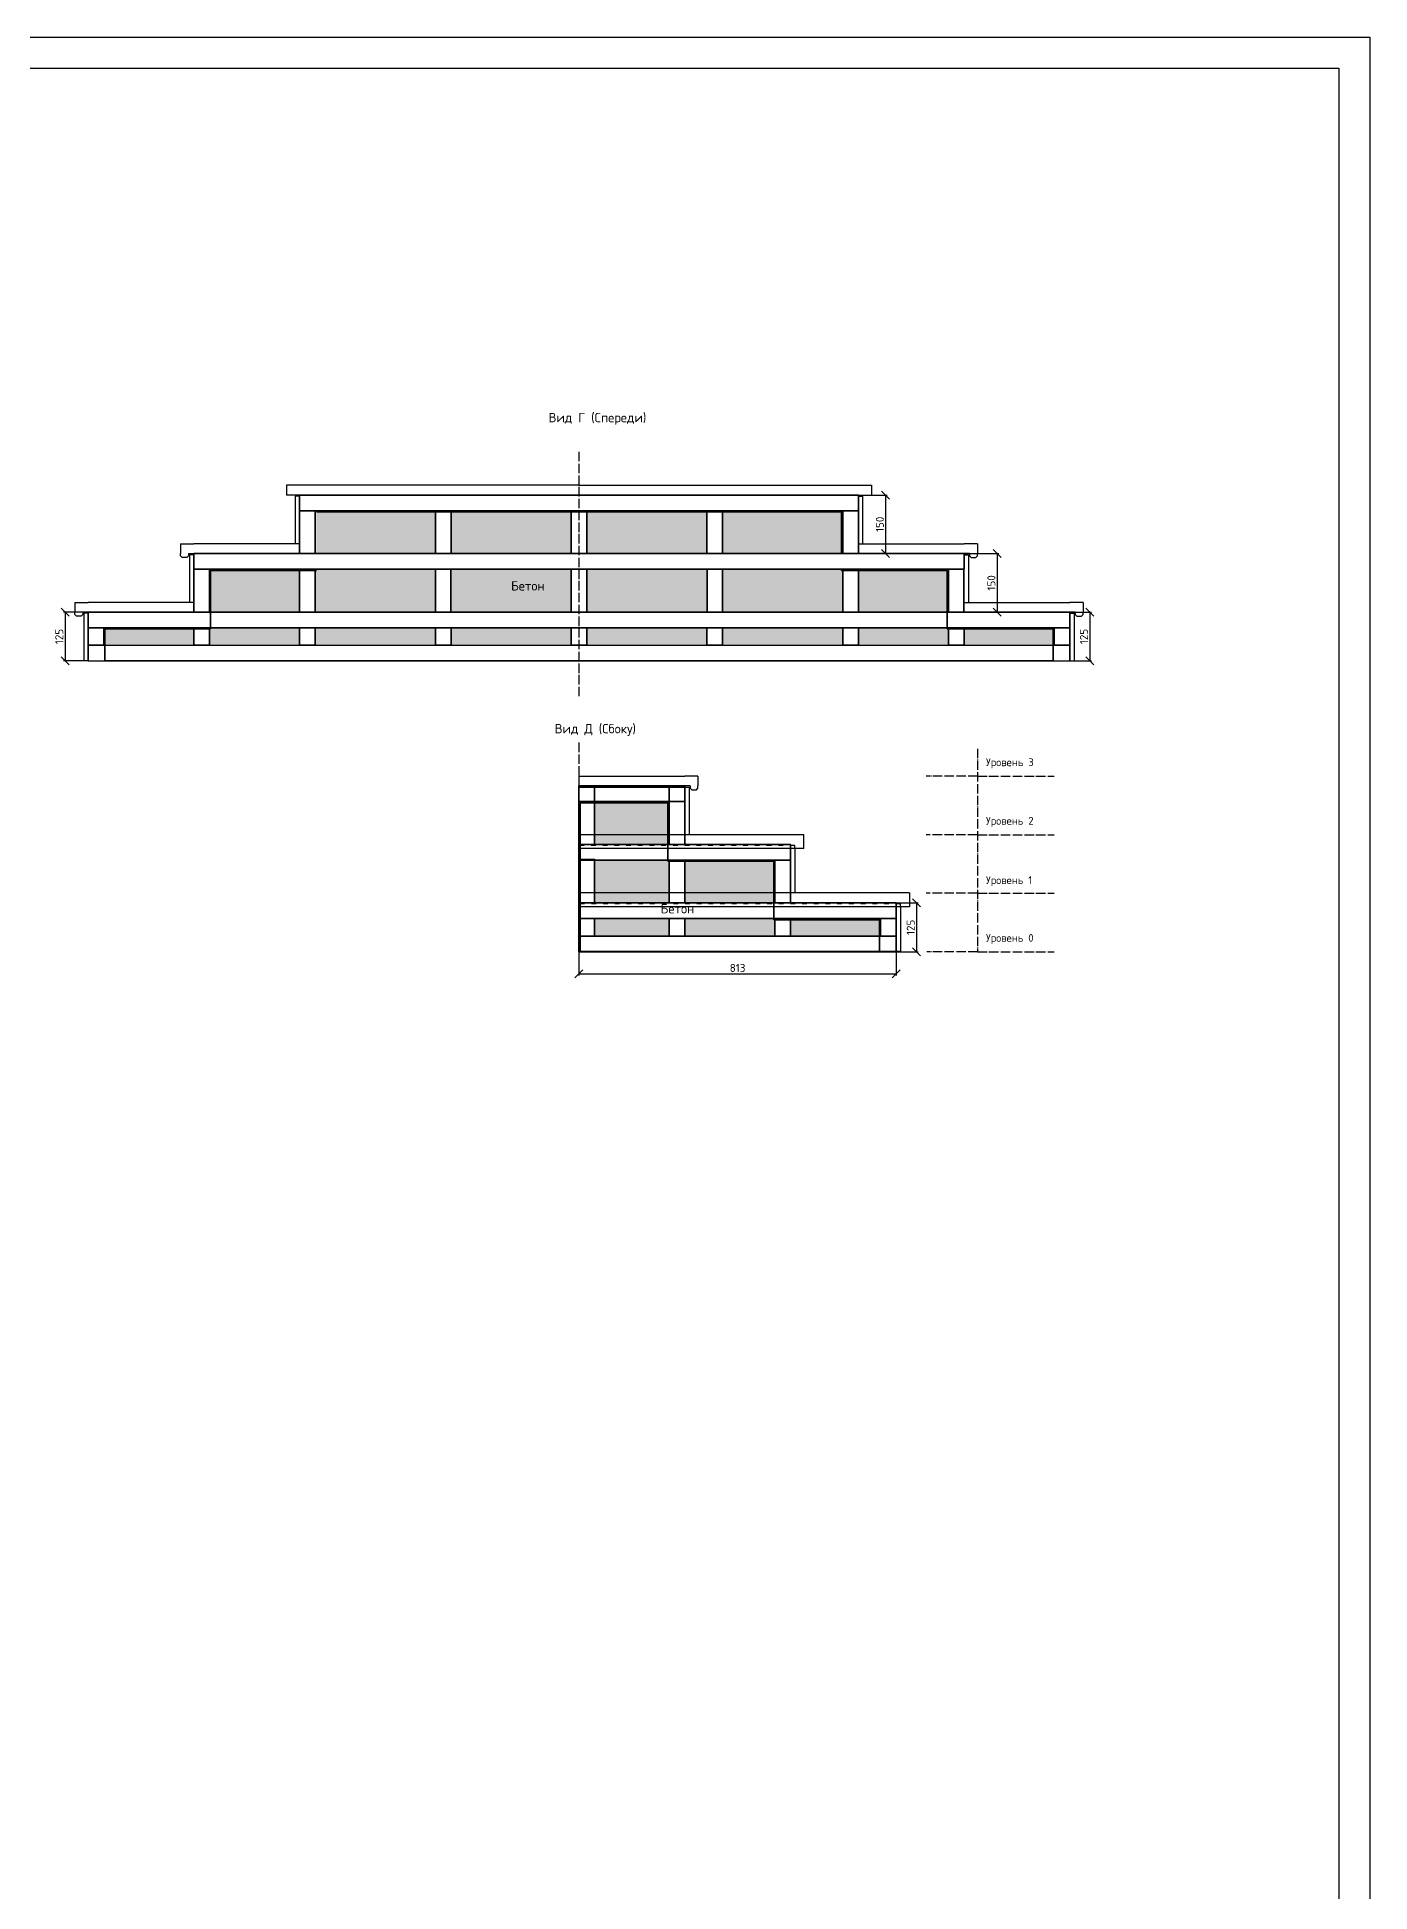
# Model space of a CAD drawing. Header units: millimetres. Extents: x 63961 to 279437, y 165795 to 374915.
# Drawn here: x 166101 to 169517, y 183861 to 188613 of the extents above; entities that cross this region are included whole.
import ezdxf

# ---------------------------------------------------------------- set-up
doc = ezdxf.new("R2010")
doc.units = ezdxf.units.MM
doc.linetypes.add('ACAD_ISO03W100', pattern=[30, 12, -18])
doc.linetypes.add('ACAD_ISO04W100', pattern=[30, 24, -3, 0, -3])
for name, color, linetype, lineweight in [('Бетон', 7, 'Continuous', 35), ('Профиль 40x40', 220, 'Continuous', 35), ('Размеры', 150, 'Continuous', 0), ('Стойки 40x40', 7, 'Continuous', 35), ('Ступень СМ305', 52, 'Continuous', 30)]:
    doc.layers.add(name, color=color, linetype=linetype, lineweight=lineweight)
for name, color, linetype in [('Доска МПК 11х145х3000', 32, 'Continuous'), ('Доска невидимый', 32, 'ACAD_ISO03W100'), ('Оси', 120, 'ACAD_ISO04W100'), ('Рамка', 7, 'Continuous')]:
    doc.layers.add(name, color=color, linetype=linetype)
doc.styles.get("Standard").update_dxf_attribs({"font": 'isocpeur.ttf'})
doc.dimstyles.new('Копия Аннотативный', dxfattribs={"dimscale": 0, "dimtxt": 20.5, "dimasz": 20.5, "dimexe": 4.25, "dimexo": 0.625, "dimgap": 4.625, "dimtad": 1, "dimtxsty": 'Standard', "dimblk": 'OBLIQUE', "dimcen": 20.5, "dimclrd": 256, "dimclrt": 256, "dimadec": 0, "dimazin": 0, "dimtfac": 1, "dimtmove": 0, "dimatfit": 3, "dimfxl": 1, "dimtfillclr": 4, "dimarcsym": 0})

# ---------------------------------------------------------------- blocks, each defined once
blk = doc.blocks.new('_Oblique')
at = {"color": 0, "linetype": 'ByBlock', "lineweight": -2}
blk.add_line((-0.5, -0.5), (0.5, 0.5), dxfattribs=at)
blk = doc.blocks.new('*D1555')
at = {"layer": 'Defpoints', "color": 0, "transparency": 16777216}
for p in [(166231.7, 187140.3), (166172.6, 187015.5), (166231.7, 187015.5)]:
    blk.add_point(p, dxfattribs=at)
at = {"layer": 'Размеры', "color": 0, "lineweight": -2, "transparency": 16777216}
for p, q in [((166231.1, 187140.3), (166168.3, 187140.3)), ((166231.1, 187015.5), (166168.3, 187015.5))]:
    blk.add_line(p, q, dxfattribs=at)
at = {"layer": 'Размеры', "lineweight": -2, "transparency": 16777216}
blk.add_line((166172.6, 187140.3), (166172.6, 187015.5), dxfattribs=at)
at = {"layer": 'Размеры', "lineweight": -2, "transparency": 16777216, "xscale": 20.5, "yscale": 20.5, "zscale": 20.5}
for p, rotation in [((166172.6, 187140.3), 90), ((166172.6, 187015.5), 270)]:
    blk.add_blockref('_Oblique', p, dxfattribs=dict(at, rotation=rotation))
at = {"layer": 'Размеры', "transparency": 16777216, "insert": (166157.7, 187077.9), "char_height": 20.5, "attachment_point": 5, "rotation": 90}
blk.add_mtext('125', dxfattribs=at)
blk = doc.blocks.new('*D1556')
at = {"layer": 'Defpoints', "color": 0, "transparency": 16777216}
for p in [(168747.7, 187140.3), (168747.7, 187015.5), (168798.8, 187015.5)]:
    blk.add_point(p, dxfattribs=at)
at = {"layer": 'Размеры', "color": 0, "lineweight": -2, "transparency": 16777216}
for p, q in [((168748.4, 187140.3), (168803, 187140.3)), ((168748.4, 187015.5), (168803, 187015.5))]:
    blk.add_line(p, q, dxfattribs=at)
at = {"layer": 'Размеры', "lineweight": -2, "transparency": 16777216}
blk.add_line((168798.8, 187140.3), (168798.8, 187015.5), dxfattribs=at)
at = {"layer": 'Размеры', "lineweight": -2, "transparency": 16777216, "xscale": 20.5, "yscale": 20.5, "zscale": 20.5}
for p, rotation in [((168798.8, 187140.3), 90), ((168798.8, 187015.5), 270)]:
    blk.add_blockref('_Oblique', p, dxfattribs=dict(at, rotation=rotation))
at = {"layer": 'Размеры', "transparency": 16777216, "insert": (168783.9, 187077.9), "char_height": 20.5, "attachment_point": 5, "rotation": 90}
blk.add_mtext('125', dxfattribs=at)
blk = doc.blocks.new('*D1558')
at = {"layer": 'Defpoints', "color": 0, "transparency": 16777216}
for p in [(168205.7, 187440.3), (168205.7, 187290.3), (168275.7, 187290.3)]:
    blk.add_point(p, dxfattribs=at)
at = {"layer": 'Размеры', "color": 0, "lineweight": -2, "transparency": 16777216}
for p, q in [((168206.4, 187440.3), (168279.9, 187440.3)), ((168206.4, 187290.3), (168279.9, 187290.3))]:
    blk.add_line(p, q, dxfattribs=at)
at = {"layer": 'Размеры', "lineweight": -2, "transparency": 16777216}
blk.add_line((168275.7, 187440.3), (168275.7, 187290.3), dxfattribs=at)
at = {"layer": 'Размеры', "lineweight": -2, "transparency": 16777216, "xscale": 20.5, "yscale": 20.5, "zscale": 20.5}
for p, rotation in [((168275.7, 187440.3), 90), ((168275.7, 187290.3), 270)]:
    blk.add_blockref('_Oblique', p, dxfattribs=dict(at, rotation=rotation))
at = {"layer": 'Размеры', "transparency": 16777216, "insert": (168260.8, 187365.3), "char_height": 20.5, "attachment_point": 5, "rotation": 90}
blk.add_mtext('150', dxfattribs=at)
blk = doc.blocks.new('*D1559')
at = {"layer": 'Defpoints', "color": 0, "transparency": 16777216}
for p in [(168476.7, 187290.3), (168476.5, 187140.2), (168561.5, 187140.2)]:
    blk.add_point(p, dxfattribs=at)
at = {"layer": 'Размеры', "color": 0, "lineweight": -2, "transparency": 16777216}
for p, q in [((168477.4, 187290.3), (168565.8, 187290.3)), ((168477.1, 187140.2), (168565.8, 187140.2))]:
    blk.add_line(p, q, dxfattribs=at)
at = {"layer": 'Размеры', "lineweight": -2, "transparency": 16777216}
blk.add_line((168561.5, 187290.3), (168561.5, 187140.2), dxfattribs=at)
at = {"layer": 'Размеры', "lineweight": -2, "transparency": 16777216, "xscale": 20.5, "yscale": 20.5, "zscale": 20.5}
for p, rotation in [((168561.5, 187290.3), 90), ((168561.5, 187140.2), 270)]:
    blk.add_blockref('_Oblique', p, dxfattribs=dict(at, rotation=rotation))
at = {"layer": 'Размеры', "transparency": 16777216, "insert": (168546.7, 187215.2), "char_height": 20.5, "attachment_point": 5, "rotation": 90}
blk.add_mtext('150', dxfattribs=at)
blk = doc.blocks.new('*D1585')
at = {"layer": 'Defpoints', "color": 0, "transparency": 16777216}
for p in [(168302.7, 186395.1), (168302.7, 186270.1), (168354.9, 186270.1)]:
    blk.add_point(p, dxfattribs=at)
at = {"layer": 'Размеры', "color": 0, "lineweight": -2, "transparency": 16777216}
for p, q in [((168303.4, 186395.1), (168359.2, 186395.1)), ((168303.4, 186270.1), (168359.2, 186270.1))]:
    blk.add_line(p, q, dxfattribs=at)
at = {"layer": 'Размеры', "lineweight": -2, "transparency": 16777216}
blk.add_line((168354.9, 186395.1), (168354.9, 186270.1), dxfattribs=at)
at = {"layer": 'Размеры', "lineweight": -2, "transparency": 16777216, "xscale": 20.5, "yscale": 20.5, "zscale": 20.5}
for p, rotation in [((168354.9, 186395.1), 90), ((168354.9, 186270.1), 270)]:
    blk.add_blockref('_Oblique', p, dxfattribs=dict(at, rotation=rotation))
at = {"layer": 'Размеры', "transparency": 16777216, "insert": (168340, 186332.6), "char_height": 20.5, "attachment_point": 5, "rotation": 90}
blk.add_mtext('125', dxfattribs=at)
blk = doc.blocks.new('*D1586')
at = {"layer": 'Defpoints', "color": 0, "transparency": 16777216}
for p in [(167489.7, 186271.2), (168302.7, 186271.2), (168302.7, 186213.7)]:
    blk.add_point(p, dxfattribs=at)
at = {"layer": 'Размеры', "color": 0, "lineweight": -2, "transparency": 16777216}
for p, q in [((167489.7, 186270.6), (167489.7, 186209.5)), ((168302.7, 186270.6), (168302.7, 186209.5))]:
    blk.add_line(p, q, dxfattribs=at)
at = {"layer": 'Размеры', "lineweight": -2, "transparency": 16777216}
blk.add_line((167489.7, 186213.7), (168302.7, 186213.7), dxfattribs=at)
at = {"layer": 'Размеры', "lineweight": -2, "transparency": 16777216, "xscale": 20.5, "yscale": 20.5, "zscale": 20.5, "rotation": 180}
blk.add_blockref('_Oblique', (167489.7, 186213.7), dxfattribs=at)
at = {"layer": 'Размеры', "lineweight": -2, "transparency": 16777216, "xscale": 20.5, "yscale": 20.5, "zscale": 20.5}
blk.add_blockref('_Oblique', (168302.7, 186213.7), dxfattribs=at)
at = {"layer": 'Размеры', "transparency": 16777216, "insert": (167896.2, 186228.6), "char_height": 20.5, "attachment_point": 5}
blk.add_mtext('813', dxfattribs=at)

msp = doc.modelspace()

# ---------------------------------------------------------------- hatches: boundary and pattern name
at = {"layer": 'Бетон', "true_color": 0xc7c8ca, "transparency": 33554559}
h = msp.add_hatch(color=9, dxfattribs=at)
h.dxf.hatch_style = 1
h.paths.add_polyline_path([(167121.734, 187397.17), (166816.734, 187397.17), (166816.734, 187290.261), (167121.734, 187290.209)])
h.paths.add_polyline_path([(167469.734, 187397.17), (167161.734, 187397.17), (167161.734, 187290.202), (167469.734, 187290.148)])
h.paths.add_polyline_path([(167817.734, 187397.17), (167509.734, 187397.17), (167509.734, 187290.148), (167817.734, 187290.202)])
h.paths.add_polyline_path([(168162.734, 187397.17), (167857.734, 187397.17), (167857.734, 187290.209), (168162.734, 187290.261)])
h.paths.add_polyline_path([(168165.85, 187247.317), (168162.734, 187247.317), (168162.734, 187250.262), (167857.734, 187250.209), (167857.734, 187139.901), (168165.85, 187140.045)])
h.paths.add_polyline_path([(168433.734, 187247.316), (168205.734, 187247.316), (168205.734, 187140.063), (168433.734, 187140.169)])
h.paths.add_polyline_path([(168704.734, 187097.315), (168476.645, 187097.315), (168476.645, 187055.424), (168704.734, 187055.53)])
h.paths.add_polyline_path([(168436.645, 187097.315), (168433.734, 187097.315), (168433.734, 187100.169), (168205.734, 187100.063), (168205.734, 187055.297), (168436.645, 187055.405)])
h.paths.add_polyline_path([(168165.734, 187100.045), (167857.734, 187099.901), (167857.734, 187055.135), (168165.734, 187055.279)])
h.paths.add_polyline_path([(167817.85, 187250.203), (167509.619, 187250.149), (167509.619, 187139.739), (167817.85, 187139.883)])
h.paths.add_polyline_path([(167817.734, 187099.883), (167509.734, 187099.739), (167509.734, 187054.973), (167817.734, 187055.117)])
h.paths.add_polyline_path([(167469.734, 187250.149), (167161.619, 187250.203), (167161.619, 187139.883), (167469.734, 187139.739)])
h.paths.add_polyline_path([(167469.734, 187099.739), (167161.734, 187099.883), (167161.734, 187055.117), (167469.734, 187054.973)])
h.paths.add_polyline_path([(167121.734, 187250.209), (166816.734, 187250.262), (166816.734, 187247.317), (166813.619, 187247.317), (166813.619, 187140.045), (167121.734, 187139.901)])
h.paths.add_polyline_path([(167121.734, 187099.901), (166813.734, 187100.045), (166813.734, 187055.279), (167121.734, 187055.135)])
h.paths.add_polyline_path([(166773.734, 187100.063), (166545.734, 187100.169), (166545.734, 187097.315), (166542.823, 187097.315), (166542.823, 187055.405), (166773.734, 187055.297)])
h.paths.add_polyline_path([(166773.734, 187247.316), (166545.734, 187247.316), (166545.734, 187140.169), (166773.734, 187140.063)])
h.paths.add_polyline_path([(166502.823, 187097.315), (166274.734, 187097.315), (166274.734, 187055.53), (166502.823, 187055.424)])
h = msp.add_hatch(color=9, dxfattribs=at)
h.dxf.hatch_style = 1
h.paths.add_polyline_path([(167717.734, 186651.935), (167529.734, 186651.935), (167529.734, 186545.082), (167717.734, 186545.082)])
h.paths.add_polyline_path([(167720.734, 186502.082), (167717.734, 186502.082), (167717.734, 186505.082), (167529.734, 186505.082), (167529.734, 186395.081), (167720.734, 186395.081)])
h.paths.add_polyline_path([(167988.734, 186502.082), (167760.734, 186502.082), (167760.734, 186395.081), (167988.734, 186395.081)])
h.paths.add_polyline_path([(167720.734, 186355.081), (167529.734, 186355.081), (167529.734, 186310.148), (167720.734, 186310.148)])
h.paths.add_polyline_path([(167991.734, 186352.081), (167988.734, 186352.081), (167988.734, 186355.081), (167760.734, 186355.081), (167760.734, 186310.148), (167991.734, 186310.148)])
h.paths.add_polyline_path([(168259.734, 186352.081), (168031.734, 186352.081), (168031.734, 186310.148), (168259.734, 186310.148)])

# ---------------------------------------------------------------- linework, layer by layer
at = {"layer": 'Бетон'}
for p, q in [((167489.734, 187397.17), (166816.734, 187397.17)), ((167489.734, 187397.17), (168162.734, 187397.17)), ((168162.734, 187397.17), (168162.734, 187290.261)), ((166816.734, 187247.317), (166545.734, 187247.316)), ((166545.734, 187247.316), (166545.734, 187097.315)), ((168162.734, 187250.262), (168162.734, 187247.317)), ((168162.734, 187247.317), (168433.734, 187247.316)), ((168433.734, 187247.316), (168433.734, 187097.315)), ((166545.734, 187097.315), (166274.734, 187097.315)), ((166274.734, 187097.315), (166274.734, 187015.55)), ((168433.734, 187097.315), (168704.734, 187097.315)), ((168704.734, 187097.315), (168704.734, 187015.55)), ((166274.734, 187015.55), (167489.734, 187015.55)), ((168704.734, 187015.55), (167489.734, 187015.55)), ((167492.734, 186651.935), (167717.734, 186651.935)), ((167492.734, 186651.935), (167492.734, 186270.315)), ((167717.734, 186651.935), (167717.734, 186502.082)), ((167717.734, 186502.082), (167988.734, 186502.082)), ((167988.734, 186502.082), (167988.734, 186352.081)), ((167988.734, 186352.081), (168259.734, 186352.081)), ((168259.734, 186352.081), (168259.734, 186270.315)), ((168259.734, 186270.315), (167492.734, 186270.315))]:
    msp.add_line(p, q, dxfattribs=at)
at = {"layer": 'Доска МПК 11х145х3000', "transparency": 33554508}
for p, q in [((166762.734, 187437.319), (166762.734, 187314.851)), ((166773.734, 187437.319), (166762.734, 187437.319)), ((168205.734, 187437.319), (168216.734, 187437.319)), ((168216.734, 187437.319), (168216.734, 187314.851)), ((166491.734, 187287.317), (166491.734, 187165.318)), ((166502.734, 187287.317), (166491.734, 187287.317)), ((168476.734, 187287.317), (168487.734, 187287.317)), ((168487.734, 187287.317), (168487.734, 187165.318)), ((166220.734, 187137.317), (166220.734, 187015.317)), ((166231.734, 187137.317), (166220.734, 187137.317)), ((168747.734, 187137.317), (168758.734, 187137.317)), ((168758.734, 187137.317), (168758.734, 187015.317)), ((166231.734, 187015.55), (166220.734, 187015.55)), ((168747.734, 187015.55), (168758.734, 187015.55)), ((167489.734, 186692.083), (167771.734, 186692.083)), ((167771.734, 186692.083), (167771.734, 186570.083)), ((168042.734, 186535.083), (168042.734, 186420.766)), ((168313.734, 186385.083), (168313.734, 186270.765)), ((168313.734, 186270.765), (167489.734, 186271.192))]:
    msp.add_line(p, q, dxfattribs=at)
at = {"layer": 'Доска невидимый', "transparency": 33554508}
for p, q in [((167760.734, 186570.083), (167760.734, 186692.083)), ((168042.736, 186542.488), (167489.736, 186542.082)), ((168042.734, 186535.083), (168042.734, 186542.488)), ((168313.734, 186392.764), (167489.734, 186392.764)), ((168313.734, 186385.082), (168313.734, 186392.764))]:
    msp.add_line(p, q, dxfattribs=at)
at = {"layer": 'Оси'}
for p, q in [((167489.734, 187550.597), (167489.734, 186923.758)), ((167489.734, 186805.83), (167489.734, 186252.32)), ((168510.983, 186790.135), (168510.983, 186270.083)), ((168510.983, 186720.084), (168379.501, 186720.084)), ((168510.983, 186720.084), (168707.847, 186720.084)), ((168510.454, 186570.083), (168379.501, 186570.082)), ((168510.983, 186570.083), (168707.847, 186570.083)), ((168510.454, 186420.081), (168379.501, 186420.147)), ((168510.983, 186420.084), (168707.847, 186420.084)), ((168510.983, 186270.083), (168381.2, 186270.148)), ((168510.983, 186270.083), (168707.847, 186270.083))]:
    msp.add_line(p, q, dxfattribs=at)
at = {"layer": 'Профиль 40x40'}
for p, q in [((167760.734, 186695.083), (167489.734, 186695.083)), ((167489.734, 186695.083), (167489.734, 186654.935)), ((167760.734, 186695.083), (167760.734, 186654.935)), ((167760.734, 186654.935), (167489.734, 186654.935))]:
    msp.add_line(p, q, dxfattribs=at)
for points in [[(167489.734, 187440.318), (166773.734, 187440.318), (166773.734, 187400.17), (167489.734, 187400.17)], [(167489.734, 187440.318), (168205.734, 187440.318), (168205.734, 187400.17), (167489.734, 187400.17)], [(167489.734, 187250.146), (166502.734, 187250.317), (166502.734, 187290.316), (167489.734, 187290.145)], [(167489.734, 187250.146), (168476.734, 187250.317), (168476.734, 187290.316), (167489.734, 187290.145)], [(167489.734, 187099.73), (166231.734, 187100.315), (166231.734, 187140.315), (167489.734, 187139.73)], [(167489.734, 187099.73), (168747.734, 187100.315), (168747.734, 187140.315), (167489.734, 187139.73)], [(167489.734, 187014.964), (166231.734, 187015.55), (166231.734, 187055.55), (167489.734, 187054.964)], [(167489.734, 187014.964), (168747.734, 187015.55), (168747.734, 187055.55), (167489.734, 187054.964)]]:
    msp.add_lwpolyline(points, dxfattribs=at)
for points in [[(167489.734, 186654.935), (167529.734, 186654.935), (167529.734, 186695.083), (167489.734, 186695.083)], [(167720.734, 186654.935), (167760.734, 186654.935), (167760.734, 186695.083), (167720.734, 186695.083)], [(167489.734, 186545.082), (168031.734, 186545.082), (168031.734, 186505.082), (167489.734, 186505.082)], [(167489.734, 186395.081), (168302.734, 186395.081), (168302.734, 186355.081), (167489.734, 186355.081)], [(167489.734, 186310.148), (168302.734, 186310.148), (168302.734, 186270.148), (167489.734, 186270.148)]]:
    msp.add_lwpolyline(points, close=True, dxfattribs=at)
at = {"layer": 'Рамка'}
for p, q in [((156060.856, 188613.48), (169516.856, 188613.48)), ((169516.856, 188613.48), (169516.856, 179109.48)), ((156380.856, 188533.48), (169436.856, 188533.48)), ((169436.856, 188533.48), (169436.856, 179189.48))]:
    msp.add_line(p, q, dxfattribs=at)
at = {"layer": 'Стойки 40x40'}
for points in [[(166773.734, 187400.17), (166813.734, 187400.17), (166813.734, 187290.316), (166773.734, 187290.316)], [(167121.734, 187400.17), (167161.734, 187400.17), (167161.734, 187290.316), (167121.734, 187290.316)], [(167469.734, 187400.17), (167509.734, 187400.17), (167509.734, 187290.316), (167469.734, 187290.316)], [(167857.734, 187400.17), (167817.734, 187400.17), (167817.734, 187290.316), (167857.734, 187290.316)], [(168205.734, 187400.17), (168165.734, 187400.17), (168165.734, 187290.316), (168205.734, 187290.316)], [(166502.98, 187250.316), (166542.865, 187250.316), (166542.865, 187140.171), (166502.98, 187140.171)], [(166773.734, 187250.316), (166813.619, 187250.316), (166813.619, 187140.171), (166773.734, 187140.171)], [(167121.734, 187250.316), (167161.619, 187250.316), (167161.619, 187140.171), (167121.734, 187140.171)], [(167469.734, 187250.316), (167509.619, 187250.316), (167509.619, 187140.171), (167469.734, 187140.171)], [(167857.734, 187250.316), (167817.85, 187250.316), (167817.85, 187140.171), (167857.734, 187140.171)], [(168205.734, 187250.316), (168165.85, 187250.316), (168165.85, 187140.171), (168205.734, 187140.171)], [(168476.488, 187250.316), (168436.603, 187250.316), (168436.603, 187140.171), (168476.488, 187140.171)], [(166231.734, 187100.315), (166271.734, 187100.315), (166271.734, 187055.531), (166231.734, 187055.531)], [(166502.823, 187100.189), (166542.823, 187100.189), (166542.823, 187055.405), (166502.823, 187055.405)], [(166773.734, 187100.315), (166813.734, 187100.315), (166813.734, 187055.531), (166773.734, 187055.531)], [(167121.734, 187100.315), (167161.734, 187100.315), (167161.734, 187055.531), (167121.734, 187055.531)], [(167469.734, 187100.315), (167509.734, 187100.315), (167509.734, 187055.531), (167469.734, 187055.531)], [(167857.734, 187100.315), (167817.734, 187100.315), (167817.734, 187055.531), (167857.734, 187055.531)], [(168205.734, 187100.315), (168165.734, 187100.315), (168165.734, 187055.531), (168205.734, 187055.531)], [(168476.645, 187100.189), (168436.645, 187100.189), (168436.645, 187055.405), (168476.645, 187055.405)], [(168747.734, 187100.315), (168707.734, 187100.315), (168707.734, 187055.531), (168747.734, 187055.531)], [(167529.734, 186545.082), (167489.734, 186545.082), (167489.734, 186654.935), (167529.734, 186654.935)], [(167720.734, 186655.083), (167760.734, 186655.083), (167760.734, 186545.082), (167720.734, 186545.082)], [(167529.734, 186395.081), (167489.734, 186395.081), (167489.734, 186506.869), (167529.734, 186506.869)], [(167760.734, 186395.081), (167720.734, 186395.081), (167720.734, 186505.082), (167760.734, 186505.082)], [(168031.734, 186395.081), (167991.734, 186395.081), (167991.734, 186505.082), (168031.734, 186505.082)], [(167529.734, 186310.148), (167489.734, 186310.148), (167489.734, 186355.081), (167529.734, 186355.081)], [(167760.734, 186310.148), (167720.734, 186310.148), (167720.734, 186355.081), (167760.734, 186355.081)], [(168031.734, 186310.148), (167991.734, 186310.148), (167991.734, 186355.081), (168031.734, 186355.081)], [(168302.734, 186310.148), (168262.734, 186310.148), (168262.734, 186355.081), (168302.734, 186355.081)]]:
    msp.add_lwpolyline(points, close=True, dxfattribs=at)
at = {"layer": 'Ступень СМ305', "transparency": 33554508}
for p, q in [((167489.734, 187465.316), (166739.734, 187465.316)), ((166739.734, 187465.316), (166739.734, 187440.318)), ((166773.734, 187440.318), (166739.734, 187440.318)), ((167489.734, 187465.316), (168239.734, 187465.316)), ((168205.734, 187440.318), (168239.734, 187440.318)), ((168239.734, 187465.316), (168239.734, 187440.318)), ((166468.734, 187315.314), (166502.734, 187315.314)), ((166468.734, 187315.314), (166468.734, 187290.314)), ((166468.734, 187284.314), (166468.734, 187290.314)), ((166472.734, 187280.314), (166468.734, 187284.314)), ((166484.734, 187280.314), (166472.734, 187280.314)), ((166488.734, 187284.314), (166484.734, 187280.314)), ((166488.734, 187290.316), (166488.734, 187284.314)), ((166488.734, 187290.314), (166502.734, 187290.316)), ((166488.734, 187290.316), (166502.734, 187290.316)), ((166773.734, 187315.318), (166502.734, 187315.318)), ((168205.734, 187315.318), (168476.734, 187315.318)), ((168510.734, 187315.314), (168476.734, 187315.314)), ((168490.734, 187290.314), (168476.734, 187290.316)), ((168490.734, 187290.316), (168476.734, 187290.316)), ((168490.734, 187290.316), (168490.734, 187284.314)), ((168490.734, 187284.314), (168494.734, 187280.314)), ((168494.734, 187280.314), (168506.734, 187280.314)), ((168506.734, 187280.314), (168510.734, 187284.314)), ((168510.734, 187315.314), (168510.734, 187290.314)), ((168510.734, 187284.314), (168510.734, 187290.314)), ((166197.734, 187165.313), (166231.734, 187165.313)), ((166197.734, 187165.313), (166197.734, 187140.313)), ((166197.734, 187134.313), (166197.734, 187140.313)), ((166201.734, 187130.313), (166197.734, 187134.313)), ((166217.734, 187134.313), (166213.734, 187130.313)), ((166217.734, 187140.315), (166217.734, 187134.313)), ((166217.734, 187140.314), (166231.734, 187140.315)), ((166217.734, 187140.315), (166231.734, 187140.315)), ((166502.734, 187165.318), (166231.734, 187165.318)), ((168476.734, 187165.318), (168747.734, 187165.318)), ((168781.734, 187165.313), (168747.734, 187165.313)), ((168761.734, 187140.314), (168747.734, 187140.315)), ((168761.734, 187140.315), (168747.734, 187140.315)), ((168761.734, 187140.315), (168761.734, 187134.313)), ((168761.734, 187134.313), (168765.734, 187130.313)), ((168777.734, 187130.313), (168781.734, 187134.313)), ((168781.734, 187165.313), (168781.734, 187140.313)), ((168781.734, 187134.313), (168781.734, 187140.313)), ((166213.734, 187130.313), (166201.734, 187130.313)), ((168436.734, 187129.85), (168436.614, 187129.85)), ((168765.734, 187130.313), (168777.734, 187130.313)), ((167489.734, 186720.083), (167760.734, 186720.081)), ((167794.734, 186720.081), (167760.734, 186720.081)), ((167794.734, 186720.081), (167794.734, 186695.081)), ((167489.734, 186695.083), (167760.734, 186695.083)), ((167774.734, 186695.082), (167760.734, 186695.083)), ((167774.734, 186695.083), (167760.734, 186695.083)), ((167774.734, 186695.083), (167774.734, 186689.081)), ((167774.734, 186689.081), (167778.734, 186685.081)), ((167778.734, 186685.081), (167790.734, 186685.081)), ((167790.734, 186685.081), (167794.734, 186689.081)), ((167794.734, 186689.081), (167794.734, 186695.081)), ((168065.734, 186570.084), (167489.734, 186570.083)), ((168065.734, 186535.083), (168065.734, 186570.084)), ((168065.734, 186535.083), (167489.734, 186535.083)), ((168336.734, 186420.766), (167489.734, 186420.766)), ((168336.734, 186385.083), (167489.734, 186385.083)), ((168336.734, 186420.766), (168336.734, 186385.083))]:
    msp.add_line(p, q, dxfattribs=at)
at = {"layer": 'Ступень СМ305'}
msp.add_line((167489.734, 186720.083), (167489.734, 186695.083), dxfattribs=at)

# ---------------------------------------------------------------- texts
at = {"layer": 'Бетон', "char_height": 24, "attachment_point": 1}
for insert in [(167315.662, 187219.598), (167699.124, 186392.372)]:
    msp.add_mtext_dynamic_manual_height_columns('{\\fISOCPEUR|b0|i0|c204|p34;Бетон}', width=100.62657, gutter_width=5235.303, heights=[0], dxfattribs=dict(at, insert=insert))
at = {"layer": 'Оси'}
for s, p in [('Уровень 3', (168532.912, 186745.592)), ('Уровень 2', (168532.912, 186595.591)), ('Уровень 1', (168532.912, 186443.518)), ('Уровень 0', (168532.912, 186295.591))]:
    msp.add_text(s, height=20, dxfattribs=at).set_placement(p)
at = {"layer": 'Размеры', "color": 7}
for s, p in [('Вид Г (Спереди)', (167411.713, 187626.626)), ('Вид Д (Сбоку)', (167427.485, 186829.69))]:
    msp.add_text(s, height=24, dxfattribs=at).set_placement(p)

# ---------------------------------------------------------------- dimensions: what is measured, and where the dimension line sits
at = {"layer": 'Размеры'}
dim = msp.add_linear_dim(base=(168275.665, 187290.316), p1=(168205.734, 187440.318), p2=(168205.734, 187290.316), angle=90, dimstyle='Копия Аннотативный', dxfattribs=at)
dim.commit()
dim.dimension.update_dxf_attribs({"geometry": '*D1558', "text_midpoint": (168260.79, 187365.317)})
for base, p1, p2, text, picture, middle in [((168561.527, 187140.171), (168476.734, 187290.316), (168476.488, 187140.171), '150', '*D1559', (168546.652, 187215.243)), ((166172.556, 187015.55), (166231.734, 187140.315), (166231.734, 187015.55), '125', '*D1555', (166157.681, 187077.933)), ((168798.79, 187015.55), (168747.734, 187140.315), (168747.734, 187015.55), '125', '*D1556', (168783.915, 187077.933)), ((168354.923, 186270.148), (168302.734, 186395.081), (168302.734, 186270.148), '125', '*D1585', (168340.048, 186332.615))]:
    dim = msp.add_linear_dim(base=base, p1=p1, p2=p2, angle=90, text=text, dimstyle='Копия Аннотативный', dxfattribs=at)
    dim.commit()
    dim.dimension.update_dxf_attribs({"geometry": picture, "text_midpoint": middle})
dim = msp.add_linear_dim(base=(168302.734, 186213.734), p1=(167489.734, 186271.192), p2=(168302.734, 186271.192), dimstyle='Копия Аннотативный', dxfattribs=at)
dim.commit()
dim.dimension.update_dxf_attribs({"geometry": '*D1586', "text_midpoint": (167896.234, 186228.609)})

doc.saveas('drawing.dxf')
